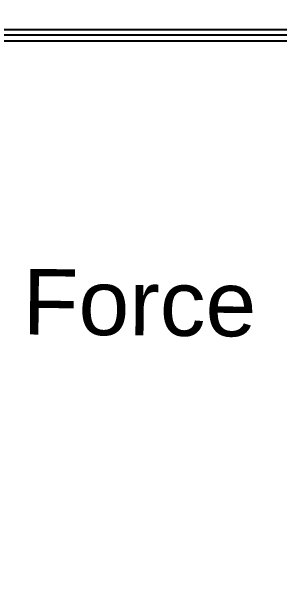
# Model space of a CAD drawing. Header units: inches. Extents: x -1841 to -80, y -100 to 1021.
# Drawn here: x -1018.26 to -1014.35, y 221.09 to 229.68 of the extents above; entities that cross this region are included whole.
import ezdxf

# ---------------------------------------------------------------- set-up
doc = ezdxf.new("R2010")
doc.units = ezdxf.units.IN
doc.header["$MEASUREMENT"] = 0
doc.layers.add('PDF_Geometry', color=7, linetype='Continuous', true_color=0x777777)
doc.styles.get("Standard").update_dxf_attribs({"font": 'arial.ttf'})

msp = doc.modelspace()

# ---------------------------------------------------------------- linework, layer by layer
at = {"layer": 'PDF_Geometry', "color": 7, "lineweight": 25}
for points in [[(-1023.9157, 192.6112), (-1023.9157, 173.9152), (-1023.9157, 169.2826), (-1013.0786, 169.2826), (-1013.0786, 173.9152), (-1019.2831, 173.9152), (-1019.2831, 229.424), (-961.7061, 229.424), (-961.7061, 173.9152), (-992.3973, 173.9152), (-992.3973, 169.2826), (-951.0345, 169.2826), (-951.0345, 173.9152), (-959.2243, 173.9152), (-959.2243, 230.6649), (-959.2243, 246.9619), (-957.4871, 246.9619), (-957.4871, 249.4436), (-959.2243, 249.4436), (-959.2243, 296.7626)], [(-1019.2003, 173.9979), (-1019.2003, 229.2586), (-961.7888, 229.2586), (-961.7888, 229.3413), (-1019.2831, 229.3413), (-1019.2831, 229.424), (-961.7061, 229.424), (-961.7061, 173.9152)], [(-961.7888, 173.9979), (-961.7888, 229.2586), (-961.7888, 229.3413), (-1019.2831, 229.3413), (-1019.2831, 173.9152), (-1019.2831, 229.424), (-1019.2831, 173.9152)]]:
    msp.add_lwpolyline(points, dxfattribs=at)

# ---------------------------------------------------------------- texts
at = {"color": 7, "lineweight": 25}
msp.add_text('Force Flow Fan', height=0.957396, rotation=359.47809, dxfattribs=at).set_placement((-1018.1039, 224.9713))

doc.saveas('drawing.dxf')
